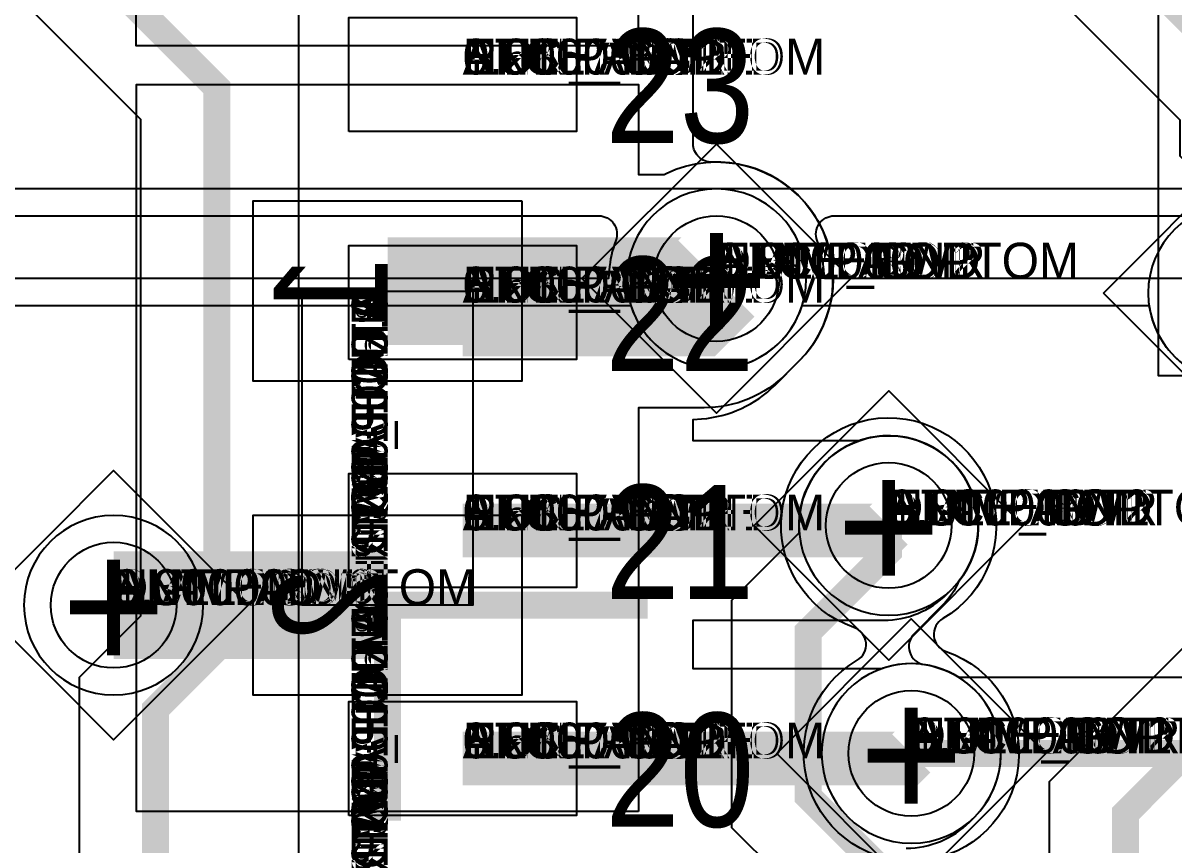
# Model space of a CAD drawing. Extents: x 0 to 323, y 0 to 320.
# Drawn here: x 104.1 to 110.52, y 15.59 to 20.17 of the extents above; entities that cross this region are included whole.
import ezdxf
from ezdxf.enums import TextEntityAlignment as Align

# ---------------------------------------------------------------- set-up
doc = ezdxf.new("R2010")
doc.units = 0
doc.header["$MEASUREMENT"] = 0
doc.layers.get('0').update_dxf_attribs({"linetype": 'CONTINUOUS'})
for name, color, linetype in [('CDN_FIGURES', 7, 'CONTINUOUS'), ('ETCH_BOTTOM', 7, 'CONTINUOUS'), ('ETCH_GND', 3, 'CONTINUOUS'), ('ETCH_INT1', 4, 'CONTINUOUS'), ('ETCH_INT2', 5, 'CONTINUOUS'), ('ETCH_PWR', 6, 'CONTINUOUS'), ('ETCH_TOP', 2, 'CONTINUOUS'), ('MANUFACTURING_NCLEGEND-1-6', 8, 'CONTINUOUS'), ('PACKAGE_GEOMETRY_ASSEMBLY_TOP', 11, 'CONTINUOUS'), ('PACKAGE_GEOMETRY_PIN_NUMBER', 9, 'CONTINUOUS')]:
    doc.layers.add(name, color=color, linetype=linetype)

# ---------------------------------------------------------------- blocks, each defined once
blk = doc.blocks.new('PAD_INFO')
for tag in ['SHAPE_TYPE', 'PAD_HEIGHT', 'PAD_LAYER', 'PAD_TYPE', 'PAD_WIDTH']:
    blk.add_attdef(tag, (0, 0), '', height=0.2)
at = {"flags": 2}
blk.add_attdef('CDN_TYPE', (0, 0), '', height=0.2, dxfattribs=at)
blk = doc.blocks.new('DRILL_INFO')
at = {"flags": 2}
blk.add_attdef('CDN_TYPE', (0, 0), '', height=0.2, dxfattribs=at)
for tag in ['FSHAPE', 'FCHAR', 'DRILL_HEIGHT', 'DIAMETER', 'PLATED', 'DRILL_WIDTH']:
    blk.add_attdef(tag, (0, 0), '', height=0.2)
blk = doc.blocks.new('VIA0700X0300')
at = {"layer": 'ETCH_BOTTOM'}
blk.add_circle((0, 0), 0.35, dxfattribs=at)
at = {"layer": 'ETCH_GND'}
blk.add_circle((0, 0), 0.35, dxfattribs=at)
at = {"layer": 'ETCH_INT1'}
blk.add_circle((0, 0), 0.35, dxfattribs=at)
at = {"layer": 'ETCH_INT2'}
blk.add_circle((0, 0), 0.35, dxfattribs=at)
at = {"layer": 'ETCH_PWR'}
blk.add_circle((0, 0), 0.35, dxfattribs=at)
at = {"layer": 'ETCH_TOP'}
blk.add_circle((0, 0), 0.35, dxfattribs=at)
ref = blk.add_blockref('PAD_INFO', (0, 0))
ref.add_attrib('PAD_LAYER', 'ETCH_TOP', (0, 0), dxfattribs={"height": 0.2})
ref.add_attrib('SHAPE_TYPE', 'NULL', (0, 0), dxfattribs={"height": 0.2})
ref.add_attrib('PAD_TYPE', 'ANTIPAD', (0, 0), dxfattribs={"height": 0.2})
ref.add_attrib('PAD_WIDTH', '0.000000', (0, 0), dxfattribs={"height": 0.2})
ref.add_attrib('PAD_HEIGHT', '0.000000', (0, 0), dxfattribs={"height": 0.2})
ref = blk.add_blockref('PAD_INFO', (0, 0))
ref.add_attrib('PAD_LAYER', 'ETCH_GND', (0, 0), dxfattribs={"height": 0.2})
ref.add_attrib('SHAPE_TYPE', 'NULL', (0, 0), dxfattribs={"height": 0.2})
ref.add_attrib('PAD_TYPE', 'ANTIPAD', (0, 0), dxfattribs={"height": 0.2})
ref.add_attrib('PAD_WIDTH', '0.000000', (0, 0), dxfattribs={"height": 0.2})
ref.add_attrib('PAD_HEIGHT', '0.000000', (0, 0), dxfattribs={"height": 0.2})
ref = blk.add_blockref('PAD_INFO', (0, 0))
ref.add_attrib('PAD_LAYER', 'ETCH_INT1', (0, 0), dxfattribs={"height": 0.2})
ref.add_attrib('SHAPE_TYPE', 'NULL', (0, 0), dxfattribs={"height": 0.2})
ref.add_attrib('PAD_TYPE', 'ANTIPAD', (0, 0), dxfattribs={"height": 0.2})
ref.add_attrib('PAD_WIDTH', '0.000000', (0, 0), dxfattribs={"height": 0.2})
ref.add_attrib('PAD_HEIGHT', '0.000000', (0, 0), dxfattribs={"height": 0.2})
ref = blk.add_blockref('PAD_INFO', (0, 0))
ref.add_attrib('PAD_LAYER', 'ETCH_INT2', (0, 0), dxfattribs={"height": 0.2})
ref.add_attrib('SHAPE_TYPE', 'NULL', (0, 0), dxfattribs={"height": 0.2})
ref.add_attrib('PAD_TYPE', 'ANTIPAD', (0, 0), dxfattribs={"height": 0.2})
ref.add_attrib('PAD_WIDTH', '0.000000', (0, 0), dxfattribs={"height": 0.2})
ref.add_attrib('PAD_HEIGHT', '0.000000', (0, 0), dxfattribs={"height": 0.2})
ref = blk.add_blockref('PAD_INFO', (0, 0))
ref.add_attrib('PAD_LAYER', 'ETCH_PWR', (0, 0), dxfattribs={"height": 0.2})
ref.add_attrib('SHAPE_TYPE', 'NULL', (0, 0), dxfattribs={"height": 0.2})
ref.add_attrib('PAD_TYPE', 'ANTIPAD', (0, 0), dxfattribs={"height": 0.2})
ref.add_attrib('PAD_WIDTH', '0.000000', (0, 0), dxfattribs={"height": 0.2})
ref.add_attrib('PAD_HEIGHT', '0.000000', (0, 0), dxfattribs={"height": 0.2})
ref = blk.add_blockref('PAD_INFO', (0, 0))
ref.add_attrib('PAD_LAYER', 'ETCH_BOTTOM', (0, 0), dxfattribs={"height": 0.2})
ref.add_attrib('SHAPE_TYPE', 'NULL', (0, 0), dxfattribs={"height": 0.2})
ref.add_attrib('PAD_TYPE', 'ANTIPAD', (0, 0), dxfattribs={"height": 0.2})
ref.add_attrib('PAD_WIDTH', '0.000000', (0, 0), dxfattribs={"height": 0.2})
ref.add_attrib('PAD_HEIGHT', '0.000000', (0, 0), dxfattribs={"height": 0.2})
ref = blk.add_blockref('PAD_INFO', (0, 0))
ref.add_attrib('PAD_LAYER', 'ETCH_TOP', (0, 0), dxfattribs={"height": 0.2})
ref.add_attrib('SHAPE_TYPE', 'NULL', (0, 0), dxfattribs={"height": 0.2})
ref.add_attrib('PAD_TYPE', 'THERMAL', (0, 0), dxfattribs={"height": 0.2})
ref.add_attrib('PAD_WIDTH', '0.000000', (0, 0), dxfattribs={"height": 0.2})
ref.add_attrib('PAD_HEIGHT', '0.000000', (0, 0), dxfattribs={"height": 0.2})
ref = blk.add_blockref('PAD_INFO', (0, 0))
ref.add_attrib('PAD_LAYER', 'ETCH_GND', (0, 0), dxfattribs={"height": 0.2})
ref.add_attrib('SHAPE_TYPE', 'NULL', (0, 0), dxfattribs={"height": 0.2})
ref.add_attrib('PAD_TYPE', 'THERMAL', (0, 0), dxfattribs={"height": 0.2})
ref.add_attrib('PAD_WIDTH', '0.000000', (0, 0), dxfattribs={"height": 0.2})
ref.add_attrib('PAD_HEIGHT', '0.000000', (0, 0), dxfattribs={"height": 0.2})
ref = blk.add_blockref('PAD_INFO', (0, 0))
ref.add_attrib('PAD_LAYER', 'ETCH_INT1', (0, 0), dxfattribs={"height": 0.2})
ref.add_attrib('SHAPE_TYPE', 'NULL', (0, 0), dxfattribs={"height": 0.2})
ref.add_attrib('PAD_TYPE', 'THERMAL', (0, 0), dxfattribs={"height": 0.2})
ref.add_attrib('PAD_WIDTH', '0.000000', (0, 0), dxfattribs={"height": 0.2})
ref.add_attrib('PAD_HEIGHT', '0.000000', (0, 0), dxfattribs={"height": 0.2})
ref = blk.add_blockref('PAD_INFO', (0, 0))
ref.add_attrib('PAD_LAYER', 'ETCH_INT2', (0, 0), dxfattribs={"height": 0.2})
ref.add_attrib('SHAPE_TYPE', 'NULL', (0, 0), dxfattribs={"height": 0.2})
ref.add_attrib('PAD_TYPE', 'THERMAL', (0, 0), dxfattribs={"height": 0.2})
ref.add_attrib('PAD_WIDTH', '0.000000', (0, 0), dxfattribs={"height": 0.2})
ref.add_attrib('PAD_HEIGHT', '0.000000', (0, 0), dxfattribs={"height": 0.2})
ref = blk.add_blockref('PAD_INFO', (0, 0))
ref.add_attrib('PAD_LAYER', 'ETCH_PWR', (0, 0), dxfattribs={"height": 0.2})
ref.add_attrib('SHAPE_TYPE', 'NULL', (0, 0), dxfattribs={"height": 0.2})
ref.add_attrib('PAD_TYPE', 'THERMAL', (0, 0), dxfattribs={"height": 0.2})
ref.add_attrib('PAD_WIDTH', '0.000000', (0, 0), dxfattribs={"height": 0.2})
ref.add_attrib('PAD_HEIGHT', '0.000000', (0, 0), dxfattribs={"height": 0.2})
ref = blk.add_blockref('PAD_INFO', (0, 0))
ref.add_attrib('PAD_LAYER', 'ETCH_BOTTOM', (0, 0), dxfattribs={"height": 0.2})
ref.add_attrib('SHAPE_TYPE', 'NULL', (0, 0), dxfattribs={"height": 0.2})
ref.add_attrib('PAD_TYPE', 'THERMAL', (0, 0), dxfattribs={"height": 0.2})
ref.add_attrib('PAD_WIDTH', '0.000000', (0, 0), dxfattribs={"height": 0.2})
ref.add_attrib('PAD_HEIGHT', '0.000000', (0, 0), dxfattribs={"height": 0.2})
ref = blk.add_blockref('PAD_INFO', (0, 0))
ref.add_attrib('PAD_LAYER', 'ETCH_TOP', (0, 0), dxfattribs={"height": 0.2})
ref.add_attrib('SHAPE_TYPE', 'CIRCLE', (0, 0), dxfattribs={"height": 0.2})
ref.add_attrib('PAD_TYPE', 'REGULAR', (0, 0), dxfattribs={"height": 0.2})
ref.add_attrib('PAD_WIDTH', '0.700000', (0, 0), dxfattribs={"height": 0.2})
ref.add_attrib('PAD_HEIGHT', '0.700000', (0, 0), dxfattribs={"height": 0.2})
ref = blk.add_blockref('PAD_INFO', (0, 0))
ref.add_attrib('PAD_LAYER', 'ETCH_GND', (0, 0), dxfattribs={"height": 0.2})
ref.add_attrib('SHAPE_TYPE', 'CIRCLE', (0, 0), dxfattribs={"height": 0.2})
ref.add_attrib('PAD_TYPE', 'REGULAR', (0, 0), dxfattribs={"height": 0.2})
ref.add_attrib('PAD_WIDTH', '0.700000', (0, 0), dxfattribs={"height": 0.2})
ref.add_attrib('PAD_HEIGHT', '0.700000', (0, 0), dxfattribs={"height": 0.2})
ref = blk.add_blockref('PAD_INFO', (0, 0))
ref.add_attrib('PAD_LAYER', 'ETCH_INT1', (0, 0), dxfattribs={"height": 0.2})
ref.add_attrib('SHAPE_TYPE', 'CIRCLE', (0, 0), dxfattribs={"height": 0.2})
ref.add_attrib('PAD_TYPE', 'REGULAR', (0, 0), dxfattribs={"height": 0.2})
ref.add_attrib('PAD_WIDTH', '0.700000', (0, 0), dxfattribs={"height": 0.2})
ref.add_attrib('PAD_HEIGHT', '0.700000', (0, 0), dxfattribs={"height": 0.2})
ref = blk.add_blockref('PAD_INFO', (0, 0))
ref.add_attrib('PAD_LAYER', 'ETCH_INT2', (0, 0), dxfattribs={"height": 0.2})
ref.add_attrib('SHAPE_TYPE', 'CIRCLE', (0, 0), dxfattribs={"height": 0.2})
ref.add_attrib('PAD_TYPE', 'REGULAR', (0, 0), dxfattribs={"height": 0.2})
ref.add_attrib('PAD_WIDTH', '0.700000', (0, 0), dxfattribs={"height": 0.2})
ref.add_attrib('PAD_HEIGHT', '0.700000', (0, 0), dxfattribs={"height": 0.2})
ref = blk.add_blockref('PAD_INFO', (0, 0))
ref.add_attrib('PAD_LAYER', 'ETCH_PWR', (0, 0), dxfattribs={"height": 0.2})
ref.add_attrib('SHAPE_TYPE', 'CIRCLE', (0, 0), dxfattribs={"height": 0.2})
ref.add_attrib('PAD_TYPE', 'REGULAR', (0, 0), dxfattribs={"height": 0.2})
ref.add_attrib('PAD_WIDTH', '0.700000', (0, 0), dxfattribs={"height": 0.2})
ref.add_attrib('PAD_HEIGHT', '0.700000', (0, 0), dxfattribs={"height": 0.2})
ref = blk.add_blockref('PAD_INFO', (0, 0))
ref.add_attrib('PAD_LAYER', 'ETCH_BOTTOM', (0, 0), dxfattribs={"height": 0.2})
ref.add_attrib('SHAPE_TYPE', 'CIRCLE', (0, 0), dxfattribs={"height": 0.2})
ref.add_attrib('PAD_TYPE', 'REGULAR', (0, 0), dxfattribs={"height": 0.2})
ref.add_attrib('PAD_WIDTH', '0.700000', (0, 0), dxfattribs={"height": 0.2})
ref.add_attrib('PAD_HEIGHT', '0.700000', (0, 0), dxfattribs={"height": 0.2})
ref = blk.add_blockref('DRILL_INFO', (0, 0))
ref.add_attrib('DIAMETER', '0.300000', (0, 0), dxfattribs={"height": 0.2})
ref.add_attrib('PLATED', 'PLATED', (0, 0), dxfattribs={"height": 0.2})
ref.add_attrib('FSHAPE', 'DIAMOND', (0, 0), dxfattribs={"height": 0.2})
ref.add_attrib('FCHAR', '+', (0, 0), dxfattribs={"height": 0.2})
ref.add_attrib('DRILL_WIDTH', '1.500000', (0, 0), dxfattribs={"height": 0.2})
ref.add_attrib('DRILL_HEIGHT', '1.500000', (0, 0), dxfattribs={"height": 0.2})
for tag in ['CDN_TYPE', 'PIN']:
    blk.add_attdef(tag, (0, 0), '', height=0.2)
at = {"flags": 2}
for tag in ['PSTKNAME', 'BBV']:
    blk.add_attdef(tag, (0, 0), '', height=0.2, dxfattribs=at)
blk = doc.blocks.new('FIGURE_DIAMOND')
at = {"layer": 'CDN_FIGURES'}
blk.add_lwpolyline([(-0.5, 0), (0, 0.5), (0.5, 0), (0, -0.5)], close=True, dxfattribs=at)
blk = doc.blocks.new('SMD50_25')
at = {"layer": 'ETCH_TOP'}
blk.add_lwpolyline([(-0.635, -0.3175), (-0.635, 0.3175), (0.635, 0.3175), (0.635, -0.3175)], close=True, dxfattribs=at)
ref = blk.add_blockref('PAD_INFO', (0, 0))
ref.add_attrib('PAD_LAYER', 'ETCH_TOP', (0, 0), dxfattribs={"height": 0.2})
ref.add_attrib('SHAPE_TYPE', 'NULL', (0, 0), dxfattribs={"height": 0.2})
ref.add_attrib('PAD_TYPE', 'ANTIPAD', (0, 0), dxfattribs={"height": 0.2})
ref.add_attrib('PAD_WIDTH', '0.000000', (0, 0), dxfattribs={"height": 0.2})
ref.add_attrib('PAD_HEIGHT', '0.000000', (0, 0), dxfattribs={"height": 0.2})
ref = blk.add_blockref('PAD_INFO', (0, 0))
ref.add_attrib('PAD_LAYER', 'ETCH_GND', (0, 0), dxfattribs={"height": 0.2})
ref.add_attrib('SHAPE_TYPE', 'NULL', (0, 0), dxfattribs={"height": 0.2})
ref.add_attrib('PAD_TYPE', 'ANTIPAD', (0, 0), dxfattribs={"height": 0.2})
ref.add_attrib('PAD_WIDTH', '0.000000', (0, 0), dxfattribs={"height": 0.2})
ref.add_attrib('PAD_HEIGHT', '0.000000', (0, 0), dxfattribs={"height": 0.2})
ref = blk.add_blockref('PAD_INFO', (0, 0))
ref.add_attrib('PAD_LAYER', 'ETCH_INT1', (0, 0), dxfattribs={"height": 0.2})
ref.add_attrib('SHAPE_TYPE', 'NULL', (0, 0), dxfattribs={"height": 0.2})
ref.add_attrib('PAD_TYPE', 'ANTIPAD', (0, 0), dxfattribs={"height": 0.2})
ref.add_attrib('PAD_WIDTH', '0.000000', (0, 0), dxfattribs={"height": 0.2})
ref.add_attrib('PAD_HEIGHT', '0.000000', (0, 0), dxfattribs={"height": 0.2})
ref = blk.add_blockref('PAD_INFO', (0, 0))
ref.add_attrib('PAD_LAYER', 'ETCH_INT2', (0, 0), dxfattribs={"height": 0.2})
ref.add_attrib('SHAPE_TYPE', 'NULL', (0, 0), dxfattribs={"height": 0.2})
ref.add_attrib('PAD_TYPE', 'ANTIPAD', (0, 0), dxfattribs={"height": 0.2})
ref.add_attrib('PAD_WIDTH', '0.000000', (0, 0), dxfattribs={"height": 0.2})
ref.add_attrib('PAD_HEIGHT', '0.000000', (0, 0), dxfattribs={"height": 0.2})
ref = blk.add_blockref('PAD_INFO', (0, 0))
ref.add_attrib('PAD_LAYER', 'ETCH_PWR', (0, 0), dxfattribs={"height": 0.2})
ref.add_attrib('SHAPE_TYPE', 'NULL', (0, 0), dxfattribs={"height": 0.2})
ref.add_attrib('PAD_TYPE', 'ANTIPAD', (0, 0), dxfattribs={"height": 0.2})
ref.add_attrib('PAD_WIDTH', '0.000000', (0, 0), dxfattribs={"height": 0.2})
ref.add_attrib('PAD_HEIGHT', '0.000000', (0, 0), dxfattribs={"height": 0.2})
ref = blk.add_blockref('PAD_INFO', (0, 0))
ref.add_attrib('PAD_LAYER', 'ETCH_BOTTOM', (0, 0), dxfattribs={"height": 0.2})
ref.add_attrib('SHAPE_TYPE', 'NULL', (0, 0), dxfattribs={"height": 0.2})
ref.add_attrib('PAD_TYPE', 'ANTIPAD', (0, 0), dxfattribs={"height": 0.2})
ref.add_attrib('PAD_WIDTH', '0.000000', (0, 0), dxfattribs={"height": 0.2})
ref.add_attrib('PAD_HEIGHT', '0.000000', (0, 0), dxfattribs={"height": 0.2})
ref = blk.add_blockref('PAD_INFO', (0, 0))
ref.add_attrib('PAD_LAYER', 'ETCH_TOP', (0, 0), dxfattribs={"height": 0.2})
ref.add_attrib('SHAPE_TYPE', 'NULL', (0, 0), dxfattribs={"height": 0.2})
ref.add_attrib('PAD_TYPE', 'THERMAL', (0, 0), dxfattribs={"height": 0.2})
ref.add_attrib('PAD_WIDTH', '0.000000', (0, 0), dxfattribs={"height": 0.2})
ref.add_attrib('PAD_HEIGHT', '0.000000', (0, 0), dxfattribs={"height": 0.2})
ref = blk.add_blockref('PAD_INFO', (0, 0))
ref.add_attrib('PAD_LAYER', 'ETCH_GND', (0, 0), dxfattribs={"height": 0.2})
ref.add_attrib('SHAPE_TYPE', 'NULL', (0, 0), dxfattribs={"height": 0.2})
ref.add_attrib('PAD_TYPE', 'THERMAL', (0, 0), dxfattribs={"height": 0.2})
ref.add_attrib('PAD_WIDTH', '0.000000', (0, 0), dxfattribs={"height": 0.2})
ref.add_attrib('PAD_HEIGHT', '0.000000', (0, 0), dxfattribs={"height": 0.2})
ref = blk.add_blockref('PAD_INFO', (0, 0))
ref.add_attrib('PAD_LAYER', 'ETCH_INT1', (0, 0), dxfattribs={"height": 0.2})
ref.add_attrib('SHAPE_TYPE', 'NULL', (0, 0), dxfattribs={"height": 0.2})
ref.add_attrib('PAD_TYPE', 'THERMAL', (0, 0), dxfattribs={"height": 0.2})
ref.add_attrib('PAD_WIDTH', '0.000000', (0, 0), dxfattribs={"height": 0.2})
ref.add_attrib('PAD_HEIGHT', '0.000000', (0, 0), dxfattribs={"height": 0.2})
ref = blk.add_blockref('PAD_INFO', (0, 0))
ref.add_attrib('PAD_LAYER', 'ETCH_INT2', (0, 0), dxfattribs={"height": 0.2})
ref.add_attrib('SHAPE_TYPE', 'NULL', (0, 0), dxfattribs={"height": 0.2})
ref.add_attrib('PAD_TYPE', 'THERMAL', (0, 0), dxfattribs={"height": 0.2})
ref.add_attrib('PAD_WIDTH', '0.000000', (0, 0), dxfattribs={"height": 0.2})
ref.add_attrib('PAD_HEIGHT', '0.000000', (0, 0), dxfattribs={"height": 0.2})
ref = blk.add_blockref('PAD_INFO', (0, 0))
ref.add_attrib('PAD_LAYER', 'ETCH_PWR', (0, 0), dxfattribs={"height": 0.2})
ref.add_attrib('SHAPE_TYPE', 'NULL', (0, 0), dxfattribs={"height": 0.2})
ref.add_attrib('PAD_TYPE', 'THERMAL', (0, 0), dxfattribs={"height": 0.2})
ref.add_attrib('PAD_WIDTH', '0.000000', (0, 0), dxfattribs={"height": 0.2})
ref.add_attrib('PAD_HEIGHT', '0.000000', (0, 0), dxfattribs={"height": 0.2})
ref = blk.add_blockref('PAD_INFO', (0, 0))
ref.add_attrib('PAD_LAYER', 'ETCH_BOTTOM', (0, 0), dxfattribs={"height": 0.2})
ref.add_attrib('SHAPE_TYPE', 'NULL', (0, 0), dxfattribs={"height": 0.2})
ref.add_attrib('PAD_TYPE', 'THERMAL', (0, 0), dxfattribs={"height": 0.2})
ref.add_attrib('PAD_WIDTH', '0.000000', (0, 0), dxfattribs={"height": 0.2})
ref.add_attrib('PAD_HEIGHT', '0.000000', (0, 0), dxfattribs={"height": 0.2})
ref = blk.add_blockref('PAD_INFO', (0, 0))
ref.add_attrib('PAD_LAYER', 'ETCH_TOP', (0, 0), dxfattribs={"height": 0.2})
ref.add_attrib('SHAPE_TYPE', 'RECTANGLE', (0, 0), dxfattribs={"height": 0.2})
ref.add_attrib('PAD_TYPE', 'REGULAR', (0, 0), dxfattribs={"height": 0.2})
ref.add_attrib('PAD_WIDTH', '1.270000', (0, 0), dxfattribs={"height": 0.2})
ref.add_attrib('PAD_HEIGHT', '0.635000', (0, 0), dxfattribs={"height": 0.2})
ref = blk.add_blockref('PAD_INFO', (0, 0))
ref.add_attrib('PAD_LAYER', 'ETCH_GND', (0, 0), dxfattribs={"height": 0.2})
ref.add_attrib('SHAPE_TYPE', 'NULL', (0, 0), dxfattribs={"height": 0.2})
ref.add_attrib('PAD_TYPE', 'REGULAR', (0, 0), dxfattribs={"height": 0.2})
ref.add_attrib('PAD_WIDTH', '0.000000', (0, 0), dxfattribs={"height": 0.2})
ref.add_attrib('PAD_HEIGHT', '0.000000', (0, 0), dxfattribs={"height": 0.2})
ref = blk.add_blockref('PAD_INFO', (0, 0))
ref.add_attrib('PAD_LAYER', 'ETCH_INT1', (0, 0), dxfattribs={"height": 0.2})
ref.add_attrib('SHAPE_TYPE', 'NULL', (0, 0), dxfattribs={"height": 0.2})
ref.add_attrib('PAD_TYPE', 'REGULAR', (0, 0), dxfattribs={"height": 0.2})
ref.add_attrib('PAD_WIDTH', '0.000000', (0, 0), dxfattribs={"height": 0.2})
ref.add_attrib('PAD_HEIGHT', '0.000000', (0, 0), dxfattribs={"height": 0.2})
ref = blk.add_blockref('PAD_INFO', (0, 0))
ref.add_attrib('PAD_LAYER', 'ETCH_INT2', (0, 0), dxfattribs={"height": 0.2})
ref.add_attrib('SHAPE_TYPE', 'NULL', (0, 0), dxfattribs={"height": 0.2})
ref.add_attrib('PAD_TYPE', 'REGULAR', (0, 0), dxfattribs={"height": 0.2})
ref.add_attrib('PAD_WIDTH', '0.000000', (0, 0), dxfattribs={"height": 0.2})
ref.add_attrib('PAD_HEIGHT', '0.000000', (0, 0), dxfattribs={"height": 0.2})
ref = blk.add_blockref('PAD_INFO', (0, 0))
ref.add_attrib('PAD_LAYER', 'ETCH_PWR', (0, 0), dxfattribs={"height": 0.2})
ref.add_attrib('SHAPE_TYPE', 'NULL', (0, 0), dxfattribs={"height": 0.2})
ref.add_attrib('PAD_TYPE', 'REGULAR', (0, 0), dxfattribs={"height": 0.2})
ref.add_attrib('PAD_WIDTH', '0.000000', (0, 0), dxfattribs={"height": 0.2})
ref.add_attrib('PAD_HEIGHT', '0.000000', (0, 0), dxfattribs={"height": 0.2})
ref = blk.add_blockref('PAD_INFO', (0, 0))
ref.add_attrib('PAD_LAYER', 'ETCH_BOTTOM', (0, 0), dxfattribs={"height": 0.2})
ref.add_attrib('SHAPE_TYPE', 'NULL', (0, 0), dxfattribs={"height": 0.2})
ref.add_attrib('PAD_TYPE', 'REGULAR', (0, 0), dxfattribs={"height": 0.2})
ref.add_attrib('PAD_WIDTH', '0.000000', (0, 0), dxfattribs={"height": 0.2})
ref.add_attrib('PAD_HEIGHT', '0.000000', (0, 0), dxfattribs={"height": 0.2})
ref = blk.add_blockref('DRILL_INFO', (0, 0))
ref.add_attrib('DIAMETER', '0.000000', (0, 0), dxfattribs={"height": 0.2})
ref.add_attrib('PLATED', 'NON_PLATED', (0, 0), dxfattribs={"height": 0.2})
ref.add_attrib('FSHAPE', 'NULL', (0, 0), dxfattribs={"height": 0.2})
ref.add_attrib('DRILL_WIDTH', '0.000000', (0, 0), dxfattribs={"height": 0.2})
ref.add_attrib('DRILL_HEIGHT', '0.000000', (0, 0), dxfattribs={"height": 0.2})
for tag in ['CDN_TYPE', 'PIN']:
    blk.add_attdef(tag, (0, 0), '', height=0.2)
at = {"flags": 2}
for tag in ['PSTKNAME', 'BBV']:
    blk.add_attdef(tag, (0, 0), '', height=0.2, dxfattribs=at)
blk = doc.blocks.new('SOIC24W')
at = {"layer": 'PACKAGE_GEOMETRY_ASSEMBLY_TOP'}
blk.add_lwpolyline([(-3.8354, -7.62), (-3.8354, 7.62), (3.7846, 7.62), (3.7846, -7.62)], close=True, dxfattribs=at)
at = {"layer": 'ETCH_TOP'}
for p in [(4.699, 5.715), (4.699, 4.445), (4.699, 3.175), (4.699, 1.905)]:
    blk.add_blockref('SMD50_25', p, dxfattribs=at)
at = {"flags": 2}
for tag in ['SYMBOL_TYPE', 'CDN_TYPE', 'REFDES']:
    blk.add_attdef(tag, (0, 0), '', height=0.2, dxfattribs=at)
blk = doc.blocks.new('RC1000X1500TS')
at = {"layer": 'ETCH_TOP'}
blk.add_lwpolyline([(-0.5, -0.75), (-0.5, 0.75), (0.5, 0.75), (0.5, -0.75)], close=True, dxfattribs=at)
ref = blk.add_blockref('PAD_INFO', (0, 0))
ref.add_attrib('PAD_LAYER', 'ETCH_TOP', (0, 0), dxfattribs={"height": 0.2})
ref.add_attrib('SHAPE_TYPE', 'NULL', (0, 0), dxfattribs={"height": 0.2})
ref.add_attrib('PAD_TYPE', 'ANTIPAD', (0, 0), dxfattribs={"height": 0.2})
ref.add_attrib('PAD_WIDTH', '0.000000', (0, 0), dxfattribs={"height": 0.2})
ref.add_attrib('PAD_HEIGHT', '0.000000', (0, 0), dxfattribs={"height": 0.2})
ref = blk.add_blockref('PAD_INFO', (0, 0))
ref.add_attrib('PAD_LAYER', 'ETCH_GND', (0, 0), dxfattribs={"height": 0.2})
ref.add_attrib('SHAPE_TYPE', 'NULL', (0, 0), dxfattribs={"height": 0.2})
ref.add_attrib('PAD_TYPE', 'ANTIPAD', (0, 0), dxfattribs={"height": 0.2})
ref.add_attrib('PAD_WIDTH', '0.000000', (0, 0), dxfattribs={"height": 0.2})
ref.add_attrib('PAD_HEIGHT', '0.000000', (0, 0), dxfattribs={"height": 0.2})
ref = blk.add_blockref('PAD_INFO', (0, 0))
ref.add_attrib('PAD_LAYER', 'ETCH_INT1', (0, 0), dxfattribs={"height": 0.2})
ref.add_attrib('SHAPE_TYPE', 'NULL', (0, 0), dxfattribs={"height": 0.2})
ref.add_attrib('PAD_TYPE', 'ANTIPAD', (0, 0), dxfattribs={"height": 0.2})
ref.add_attrib('PAD_WIDTH', '0.000000', (0, 0), dxfattribs={"height": 0.2})
ref.add_attrib('PAD_HEIGHT', '0.000000', (0, 0), dxfattribs={"height": 0.2})
ref = blk.add_blockref('PAD_INFO', (0, 0))
ref.add_attrib('PAD_LAYER', 'ETCH_INT2', (0, 0), dxfattribs={"height": 0.2})
ref.add_attrib('SHAPE_TYPE', 'NULL', (0, 0), dxfattribs={"height": 0.2})
ref.add_attrib('PAD_TYPE', 'ANTIPAD', (0, 0), dxfattribs={"height": 0.2})
ref.add_attrib('PAD_WIDTH', '0.000000', (0, 0), dxfattribs={"height": 0.2})
ref.add_attrib('PAD_HEIGHT', '0.000000', (0, 0), dxfattribs={"height": 0.2})
ref = blk.add_blockref('PAD_INFO', (0, 0))
ref.add_attrib('PAD_LAYER', 'ETCH_PWR', (0, 0), dxfattribs={"height": 0.2})
ref.add_attrib('SHAPE_TYPE', 'NULL', (0, 0), dxfattribs={"height": 0.2})
ref.add_attrib('PAD_TYPE', 'ANTIPAD', (0, 0), dxfattribs={"height": 0.2})
ref.add_attrib('PAD_WIDTH', '0.000000', (0, 0), dxfattribs={"height": 0.2})
ref.add_attrib('PAD_HEIGHT', '0.000000', (0, 0), dxfattribs={"height": 0.2})
ref = blk.add_blockref('PAD_INFO', (0, 0))
ref.add_attrib('PAD_LAYER', 'ETCH_BOTTOM', (0, 0), dxfattribs={"height": 0.2})
ref.add_attrib('SHAPE_TYPE', 'NULL', (0, 0), dxfattribs={"height": 0.2})
ref.add_attrib('PAD_TYPE', 'ANTIPAD', (0, 0), dxfattribs={"height": 0.2})
ref.add_attrib('PAD_WIDTH', '0.000000', (0, 0), dxfattribs={"height": 0.2})
ref.add_attrib('PAD_HEIGHT', '0.000000', (0, 0), dxfattribs={"height": 0.2})
ref = blk.add_blockref('PAD_INFO', (0, 0))
ref.add_attrib('PAD_LAYER', 'ETCH_TOP', (0, 0), dxfattribs={"height": 0.2})
ref.add_attrib('SHAPE_TYPE', 'NULL', (0, 0), dxfattribs={"height": 0.2})
ref.add_attrib('PAD_TYPE', 'THERMAL', (0, 0), dxfattribs={"height": 0.2})
ref.add_attrib('PAD_WIDTH', '0.000000', (0, 0), dxfattribs={"height": 0.2})
ref.add_attrib('PAD_HEIGHT', '0.000000', (0, 0), dxfattribs={"height": 0.2})
ref = blk.add_blockref('PAD_INFO', (0, 0))
ref.add_attrib('PAD_LAYER', 'ETCH_GND', (0, 0), dxfattribs={"height": 0.2})
ref.add_attrib('SHAPE_TYPE', 'NULL', (0, 0), dxfattribs={"height": 0.2})
ref.add_attrib('PAD_TYPE', 'THERMAL', (0, 0), dxfattribs={"height": 0.2})
ref.add_attrib('PAD_WIDTH', '0.000000', (0, 0), dxfattribs={"height": 0.2})
ref.add_attrib('PAD_HEIGHT', '0.000000', (0, 0), dxfattribs={"height": 0.2})
ref = blk.add_blockref('PAD_INFO', (0, 0))
ref.add_attrib('PAD_LAYER', 'ETCH_INT1', (0, 0), dxfattribs={"height": 0.2})
ref.add_attrib('SHAPE_TYPE', 'NULL', (0, 0), dxfattribs={"height": 0.2})
ref.add_attrib('PAD_TYPE', 'THERMAL', (0, 0), dxfattribs={"height": 0.2})
ref.add_attrib('PAD_WIDTH', '0.000000', (0, 0), dxfattribs={"height": 0.2})
ref.add_attrib('PAD_HEIGHT', '0.000000', (0, 0), dxfattribs={"height": 0.2})
ref = blk.add_blockref('PAD_INFO', (0, 0))
ref.add_attrib('PAD_LAYER', 'ETCH_INT2', (0, 0), dxfattribs={"height": 0.2})
ref.add_attrib('SHAPE_TYPE', 'NULL', (0, 0), dxfattribs={"height": 0.2})
ref.add_attrib('PAD_TYPE', 'THERMAL', (0, 0), dxfattribs={"height": 0.2})
ref.add_attrib('PAD_WIDTH', '0.000000', (0, 0), dxfattribs={"height": 0.2})
ref.add_attrib('PAD_HEIGHT', '0.000000', (0, 0), dxfattribs={"height": 0.2})
ref = blk.add_blockref('PAD_INFO', (0, 0))
ref.add_attrib('PAD_LAYER', 'ETCH_PWR', (0, 0), dxfattribs={"height": 0.2})
ref.add_attrib('SHAPE_TYPE', 'NULL', (0, 0), dxfattribs={"height": 0.2})
ref.add_attrib('PAD_TYPE', 'THERMAL', (0, 0), dxfattribs={"height": 0.2})
ref.add_attrib('PAD_WIDTH', '0.000000', (0, 0), dxfattribs={"height": 0.2})
ref.add_attrib('PAD_HEIGHT', '0.000000', (0, 0), dxfattribs={"height": 0.2})
ref = blk.add_blockref('PAD_INFO', (0, 0))
ref.add_attrib('PAD_LAYER', 'ETCH_BOTTOM', (0, 0), dxfattribs={"height": 0.2})
ref.add_attrib('SHAPE_TYPE', 'NULL', (0, 0), dxfattribs={"height": 0.2})
ref.add_attrib('PAD_TYPE', 'THERMAL', (0, 0), dxfattribs={"height": 0.2})
ref.add_attrib('PAD_WIDTH', '0.000000', (0, 0), dxfattribs={"height": 0.2})
ref.add_attrib('PAD_HEIGHT', '0.000000', (0, 0), dxfattribs={"height": 0.2})
ref = blk.add_blockref('PAD_INFO', (0, 0))
ref.add_attrib('PAD_LAYER', 'ETCH_GND', (0, 0), dxfattribs={"height": 0.2})
ref.add_attrib('SHAPE_TYPE', 'NULL', (0, 0), dxfattribs={"height": 0.2})
ref.add_attrib('PAD_TYPE', 'REGULAR', (0, 0), dxfattribs={"height": 0.2})
ref.add_attrib('PAD_WIDTH', '0.000000', (0, 0), dxfattribs={"height": 0.2})
ref.add_attrib('PAD_HEIGHT', '0.000000', (0, 0), dxfattribs={"height": 0.2})
ref = blk.add_blockref('PAD_INFO', (0, 0))
ref.add_attrib('PAD_LAYER', 'ETCH_INT1', (0, 0), dxfattribs={"height": 0.2})
ref.add_attrib('SHAPE_TYPE', 'NULL', (0, 0), dxfattribs={"height": 0.2})
ref.add_attrib('PAD_TYPE', 'REGULAR', (0, 0), dxfattribs={"height": 0.2})
ref.add_attrib('PAD_WIDTH', '0.000000', (0, 0), dxfattribs={"height": 0.2})
ref.add_attrib('PAD_HEIGHT', '0.000000', (0, 0), dxfattribs={"height": 0.2})
ref = blk.add_blockref('PAD_INFO', (0, 0))
ref.add_attrib('PAD_LAYER', 'ETCH_INT2', (0, 0), dxfattribs={"height": 0.2})
ref.add_attrib('SHAPE_TYPE', 'NULL', (0, 0), dxfattribs={"height": 0.2})
ref.add_attrib('PAD_TYPE', 'REGULAR', (0, 0), dxfattribs={"height": 0.2})
ref.add_attrib('PAD_WIDTH', '0.000000', (0, 0), dxfattribs={"height": 0.2})
ref.add_attrib('PAD_HEIGHT', '0.000000', (0, 0), dxfattribs={"height": 0.2})
ref = blk.add_blockref('PAD_INFO', (0, 0))
ref.add_attrib('PAD_LAYER', 'ETCH_PWR', (0, 0), dxfattribs={"height": 0.2})
ref.add_attrib('SHAPE_TYPE', 'NULL', (0, 0), dxfattribs={"height": 0.2})
ref.add_attrib('PAD_TYPE', 'REGULAR', (0, 0), dxfattribs={"height": 0.2})
ref.add_attrib('PAD_WIDTH', '0.000000', (0, 0), dxfattribs={"height": 0.2})
ref.add_attrib('PAD_HEIGHT', '0.000000', (0, 0), dxfattribs={"height": 0.2})
ref = blk.add_blockref('PAD_INFO', (0, 0))
ref.add_attrib('PAD_LAYER', 'ETCH_BOTTOM', (0, 0), dxfattribs={"height": 0.2})
ref.add_attrib('SHAPE_TYPE', 'NULL', (0, 0), dxfattribs={"height": 0.2})
ref.add_attrib('PAD_TYPE', 'REGULAR', (0, 0), dxfattribs={"height": 0.2})
ref.add_attrib('PAD_WIDTH', '0.000000', (0, 0), dxfattribs={"height": 0.2})
ref.add_attrib('PAD_HEIGHT', '0.000000', (0, 0), dxfattribs={"height": 0.2})
ref = blk.add_blockref('DRILL_INFO', (0, 0))
ref.add_attrib('DIAMETER', '0.000000', (0, 0), dxfattribs={"height": 0.2})
ref.add_attrib('PLATED', 'PLATED', (0, 0), dxfattribs={"height": 0.2})
ref.add_attrib('FSHAPE', 'NULL', (0, 0), dxfattribs={"height": 0.2})
ref.add_attrib('DRILL_WIDTH', '0.000000', (0, 0), dxfattribs={"height": 0.2})
ref.add_attrib('DRILL_HEIGHT', '0.000000', (0, 0), dxfattribs={"height": 0.2})
ref = blk.add_blockref('PAD_INFO', (0, 0))
ref.add_attrib('PAD_LAYER', 'ETCH_TOP', (0, 0), dxfattribs={"height": 0.2})
ref.add_attrib('SHAPE_TYPE', 'RECTANGLE', (0, 0), dxfattribs={"height": 0.2})
ref.add_attrib('PAD_TYPE', 'REGULAR', (0, 0), dxfattribs={"height": 0.2})
ref.add_attrib('PAD_WIDTH', '1.000000', (0, 0), dxfattribs={"height": 0.2})
ref.add_attrib('PAD_HEIGHT', '1.500000', (0, 0), dxfattribs={"height": 0.2})
for tag in ['CDN_TYPE', 'PIN']:
    blk.add_attdef(tag, (0, 0), '', height=0.2)
at = {"flags": 2}
for tag in ['PSTKNAME', 'BBV']:
    blk.add_attdef(tag, (0, 0), '', height=0.2, dxfattribs=at)
blk = doc.blocks.new('F56')
at = {"layer": 'PACKAGE_GEOMETRY_ASSEMBLY_TOP'}
blk.add_lwpolyline([(0, -0.475), (1.75, -0.475), (1.75, 0.475), (0, 0.475)], close=True, dxfattribs=at)
at = {"layer": 'ETCH_TOP'}
ref = blk.add_blockref('RC1000X1500TS', (0, 0), dxfattribs=at)
ref.add_attrib('CDN_TYPE', 'PIN', (0, 0), dxfattribs={"height": 0.2})
ref.add_attrib('PIN', '1', (0, 0), dxfattribs={"height": 0.2})
ref = blk.add_blockref('RC1000X1500TS', (1.75, 0), dxfattribs=at)
ref.add_attrib('CDN_TYPE', 'PIN', (0, 0), dxfattribs={"height": 0.2})
ref.add_attrib('PIN', '2', (0, 0), dxfattribs={"height": 0.2})
at = {"flags": 2}
for tag in ['SYMBOL_TYPE', 'CDN_TYPE', 'REFDES']:
    blk.add_attdef(tag, (0, 0), '', height=0.2, dxfattribs=at)

msp = doc.modelspace()

# ---------------------------------------------------------------- linework, layer by layer
at = {"layer": 'ETCH_BOTTOM'}
for points in [[(107.5351, 20.0479), (104.7349, 20.0479), (104.7349, 24.0981), (107.5351, 24.0981), (107.5351, 21.8459), (107.5726, 21.8358, -0.766877), (107.5726, 20.5802), (107.5351, 20.5701)], [(119.2501, 15.9999), (115.1999, 15.9999), (115.1999, 18.1464, 0.666163), (115.0272, 18.2185, -0.68217), (114.0055, 18.6711, 0.426985), (113.9042, 18.7769), (113.2361, 18.7769), (113.2361, 18.2079), (110.4359, 18.2079), (110.4359, 22.2581), (112.6617, 22.2581), (112.7423, 22.3387, -0.203434), (113.2133, 22.529), (113.2138, 22.529), (113.2649, 22.529), (113.2649, 22.8271), (116.0651, 22.8271), (116.0651, 18.8001), (118.2907, 18.8001), (118.5953, 19.1047, -1), (119.5147, 18.1853), (119.2501, 17.9207)], [(107.5371, 15.7809), (104.7369, 15.7809), (104.7369, 19.8311), (107.5371, 19.8311), (107.5371, 19.3311), (107.6793, 19.3311), (107.6897, 19.3361, -0.84386), (108.4307, 18.2903), (108.3617, 18.2213, -0.198912), (107.902, 18.0309), (107.5371, 18.0309)], [(109.2512, 16.6728, -4.597266), (108.7551, 16.6236, 0.642481), (108.7368, 16.8072, -4.597266), (109.2329, 16.8564, 0.642481), (109.2512, 16.6728)]]:
    msp.add_lwpolyline(points, format="xyb", close=True, dxfattribs=at)
for points in [[(106.137, 18.681, 0.6, 0.6, 0), (107.902, 18.681, 0.6, 0.6, 0), (107.971, 18.75, 0.6, 0.6, 0)], [(106.137, 16.931, 0.6, 0.6, 0), (104.61, 16.931, 0.6, 0.6, 0)], [(106.137, 16.931, 0.15, 0.15, 0), (107.5878, 16.931, 0.15, 0.15, 0)], [(106.137, 15.7302, 0.15, 0.15, 0), (106.137, 16.931, 0.15, 0.15, 0)]]:
    msp.add_lwpolyline(points, format="xyseb", dxfattribs=at)
at = {"layer": 'ETCH_GND'}
for points in [[(108.4711, 18.75, 1), (107.4709, 18.75, 1)], [(109.4311, 17.375, 1), (108.4309, 17.375, 1)], [(109.5571, 16.105, 1), (108.5569, 16.105, 1)]]:
    msp.add_lwpolyline(points, format="xyb", close=True, dxfattribs=at)
at = {"layer": 'ETCH_INT1'}
for points in [[(145.8, 19.25), (107.9801, 19.25, 0.009099), (107.9619, 19.25), (98.4541, 19.25, 0.009099), (98.4359, 19.25), (88.6773, 19.25, -0.524979), (88.5825, 19.3874, 1.449621), (87.6475, 19.3874, -0.524979), (87.5527, 19.25), (69.55, 19.25)], [(101.9313, 18.6), (107.4927, 18.6), (107.5053, 18.5678, 0.682571), (108.4367, 18.5678), (108.4493, 18.6), (110.3812, 18.6), (110.3901, 18.5604, 0.800284), (111.3659, 18.5604), (111.3748, 18.6), (114.1051, 18.6), (114.1125, 18.5581, 0.173141), (114.2789, 18.2659, -0.515839), (114.2636, 18.1013, 3.545033), (114.92, 18.0856, -0.515957), (114.9126, 18.2507, 0.185497), (115.0975, 18.5581), (115.1049, 18.6), (118.5551, 18.6), (118.5625, 18.5581, 0.839001), (119.5475, 18.5581), (119.5549, 18.6), (156.65, 18.6)]]:
    msp.add_lwpolyline(points, format="xyb", dxfattribs=at)
for points in [[(101.8822, 18.7501), (101.8682, 18.7784, 0.076693), (101.7632, 18.9283, -0.660641), (101.8364, 19.0999), (107.315, 19.0999, -0.524685), (107.4098, 18.9626, 0.071135), (107.3727, 18.7968), (107.3691, 18.7501)], [(108.5729, 18.7501), (108.5693, 18.7968, 0.071135), (108.5322, 18.9626, -0.524685), (108.627, 19.0999), (113.9991, 19.0999, -0.578843), (114.0867, 18.9474, 0.071716), (114.0223, 18.7887), (114.0128, 18.7501)], [(108.931, 17.8751, 1), (108.931, 16.8749, 1)], [(104.61, 17.4311, 1), (104.61, 16.4309, 1)], [(109.057, 16.6051, 1), (109.057, 15.6049, 1)]]:
    msp.add_lwpolyline(points, format="xyb", close=True, dxfattribs=at)
at = {"layer": 'ETCH_INT2'}
for points, format in [([(109.057, 16.105, 0.15, 0.15, 0), (114.8922, 16.105, 0.15, 0.15, 0), (127.1222, 3.875, 0.15, 0.15, 0), (163.006, 3.875, 0.15, 0.15, 0), (173.6, 14.469, 0.15, 0.15, 0), (173.6, 34.1957, 0.15, 0.15, 0), (175.7743, 36.37, 0.15, 0.15, 0), (177.33, 36.37, 0.15, 0.15, 0), (178.77, 37.81, 0.15, 0.15, 0)], "xyseb"), ([(176.23, 25.11, 0.15, 0.15, 0), (174.45, 23.33, 0.15, 0.15, 0), (174.45, 14.8947, 0.15, 0.15, 0), (163.1303, 3.575, 0.15, 0.15, 0), (123.4067, 3.575, 0.15, 0.15, 0), (111.5317, 15.45, 0.15, 0.15, 0), (108.8988, 15.45, 0.15, 0.15, 0), (108.482, 15.8668, 0.15, 0.15, 0), (108.482, 16.782, 0.15, 0.15, 0), (108.931, 17.231, 0.15, 0.15, 0), (108.931, 17.375, 0.15, 0.15, 0)], "xyseb"), ([(108.3144, 15.4332), (108.0569, 15.6907), (108.0569, 16.9581), (108.4321, 17.3333), (108.4313, 17.3555), (108.4313, 17.3556, -1.44091), (109.3211, 17.0621, -0.09448), (109.2316, 16.9304), (109.073, 16.7718, 0.616445), (109.1299, 16.5998, -0.095701), (109.3089, 16.537), (109.3208, 16.5301), (115.0683, 16.5301)], "xyb")]:
    msp.add_lwpolyline(points, format=format, dxfattribs=at)
msp.add_lwpolyline([(108.4711, 18.75, 1), (107.4709, 18.75, 1)], format="xyb", close=True, dxfattribs=at)
at = {"layer": 'ETCH_PWR'}
for points in [[(108.4711, 18.75, 1), (107.4709, 18.75, 1)], [(111.3781, 18.67, 1), (110.3779, 18.67, 1)], [(109.4311, 17.375, 1), (108.4309, 17.375, 1)], [(105.1101, 16.931, 1), (104.1099, 16.931, 1)], [(109.5571, 16.105, 1), (108.5569, 16.105, 1)]]:
    msp.add_lwpolyline(points, format="xyb", close=True, dxfattribs=at)
at = {"layer": 'ETCH_TOP'}
for points, format in [([(84.928, 53.454, 0.15, 0.15, 0), (86.4827, 53.454, 0.15, 0.15, 0), (86.6367, 53.3, 0.15, 0.15, 0), (87.7375, 53.3, 0.15, 0.15, 0), (89.025, 52.0125, 0.15, 0.15, 0), (89.025, 40.9875, 0.15, 0.15, 0), (100.9625, 29.05, 0.15, 0.15, 0), (101.7402, 29.05, 0.15, 0.15, 0), (110.979, 19.8112, 0.15, 0.15, 0), (110.979, 19.61, 0.15, 0.15, 0), (111.939, 18.65, 0.15, 0.15, 0), (113.316, 18.65, 0.15, 0.15, 0), (113.321, 18.645, 0.2, 0.2, 0), (114.605, 18.645, 0.2, 0.2, 0)], "xyseb"), ([(98.1, 26.9, 0.15, 0.15, 0), (105.185, 19.815, 0.15, 0.15, 0), (105.185, 16.6927, 0.15, 0.15, 0), (104.844, 16.3517, 0.15, 0.15, 0), (104.844, 5.7428, 0.15, 0.15, 0), (107.5618, 3.025, 0.15, 0.15, 0), (109.1382, 3.025, 0.15, 0.15, 0), (111.1671, 5.0539, 0.15, 0.15, 0), (111.1671, 12.8653, 0.15, 0.15, 0), (111.8898, 13.588, 0.15, 0.15, 0), (112.293, 13.588, 0.15, 0.15, 0)], "xyseb"), ([(97.9859, 26.4129), (104.7599, 19.6389), (104.7599, 16.8688), (104.4189, 16.5278), (104.4189, 5.5667), (106.6624, 3.3232, -0.668179), (106.5907, 3.1501), (96.3721, 3.1501)], "xyb"), ([(109.029, 15.5769, 0.198912), (109.3826, 15.7234), (109.4106, 15.7514, 0.790776), (108.8996, 16.5797), (108.8918, 16.5771), (107.8411, 16.5771), (107.8411, 16.8469), (108.903, 16.8469, 0.198912), (109.2566, 16.9934), (109.2846, 17.0214, 0.790776), (108.7736, 17.8497), (108.7658, 17.8471), (107.8411, 17.8471), (107.8411, 17.9652), (107.8879, 17.9688, 0.179018), (108.2977, 18.1573), (108.4307, 18.2903, 0.68201), (107.9463, 19.3996, -0.425228), (107.8411, 19.501), (107.8411, 20.7257)], "xyb"), ([(106.556, 18.617, 0.6, 0.6, 0), (107.838, 18.617, 0.6, 0.6, 0), (107.971, 18.75, 0.6, 0.6, 0)], "xyseb"), ([(106.556, 17.347, 0.3, 0.3, 0), (108.903, 17.347, 0.3, 0.3, 0), (108.931, 17.375, 0.3, 0.3, 0)], "xyseb"), ([(106.35, 5.05, 0.15, 0.15, 0), (110.2518, 8.9518, 0.15, 0.15, 0), (110.2518, 15.7708, 0.15, 0.15, 0), (111.879, 17.398, 0.15, 0.15, 0), (112.293, 17.398, 0.15, 0.15, 0)], "xyseb"), ([(106.556, 16.077, 0.3, 0.3, 0), (109.029, 16.077, 0.3, 0.3, 0), (109.057, 16.105, 0.3, 0.3, 0)], "xyseb")]:
    msp.add_lwpolyline(points, format=format, dxfattribs=at)
msp.add_lwpolyline([(101.5641, 28.6249), (110.5539, 19.6351), (110.5539, 19.4339), (111.0079, 18.9799), (111.0079, 17.1281), (109.8267, 15.9469), (109.8267, 9.1279)], dxfattribs=at)

# ---------------------------------------------------------------- block references
msp.add_blockref('SOIC24W', (101.857, 14.172))
at = {"xscale": -1, "rotation": 90}
msp.add_blockref('F56', (106.137, 18.681), dxfattribs=at)
at = {"layer": 'ETCH_TOP'}
for p in [(107.971, 18.75), (108.931, 17.375), (104.61, 16.931), (109.057, 16.105)]:
    msp.add_blockref('VIA0700X0300', p, dxfattribs=at)
at = {"layer": 'MANUFACTURING_NCLEGEND-1-6', "xscale": 1.5, "yscale": 1.5}
for p in [(107.971, 18.75), (110.878, 18.67), (108.931, 17.375), (104.61, 16.931), (109.057, 16.105)]:
    msp.add_blockref('FIGURE_DIAMOND', p, dxfattribs=at)

# ---------------------------------------------------------------- texts
at = {"layer": 'MANUFACTURING_NCLEGEND-1-6'}
for p in [(107.971, 18.75), (108.931, 17.375), (104.61, 16.931), (109.057, 16.105)]:
    msp.add_text('+', height=0.75, dxfattribs=at).set_placement(p, align=Align.MIDDLE_CENTER)
at = {"layer": 'PACKAGE_GEOMETRY_PIN_NUMBER', "width": 0.88}
for s, p in [('23', (108.1816, 19.506)), ('22', (108.1816, 18.236)), ('21', (108.1816, 16.966)), ('20', (108.1816, 15.696))]:
    msp.add_text(s, height=0.635, dxfattribs=at).set_placement(p, align=Align.RIGHT)
at = {"layer": 'PACKAGE_GEOMETRY_PIN_NUMBER', "text_generation_flag": 2, "width": 0.88}
for s, p in [('1', (106.137, 18.681)), ('2', (106.137, 16.931))]:
    msp.add_text(s, height=0.635, rotation=90, dxfattribs=at).set_placement(p, align=Align.CENTER)

doc.saveas('drawing.dxf')
